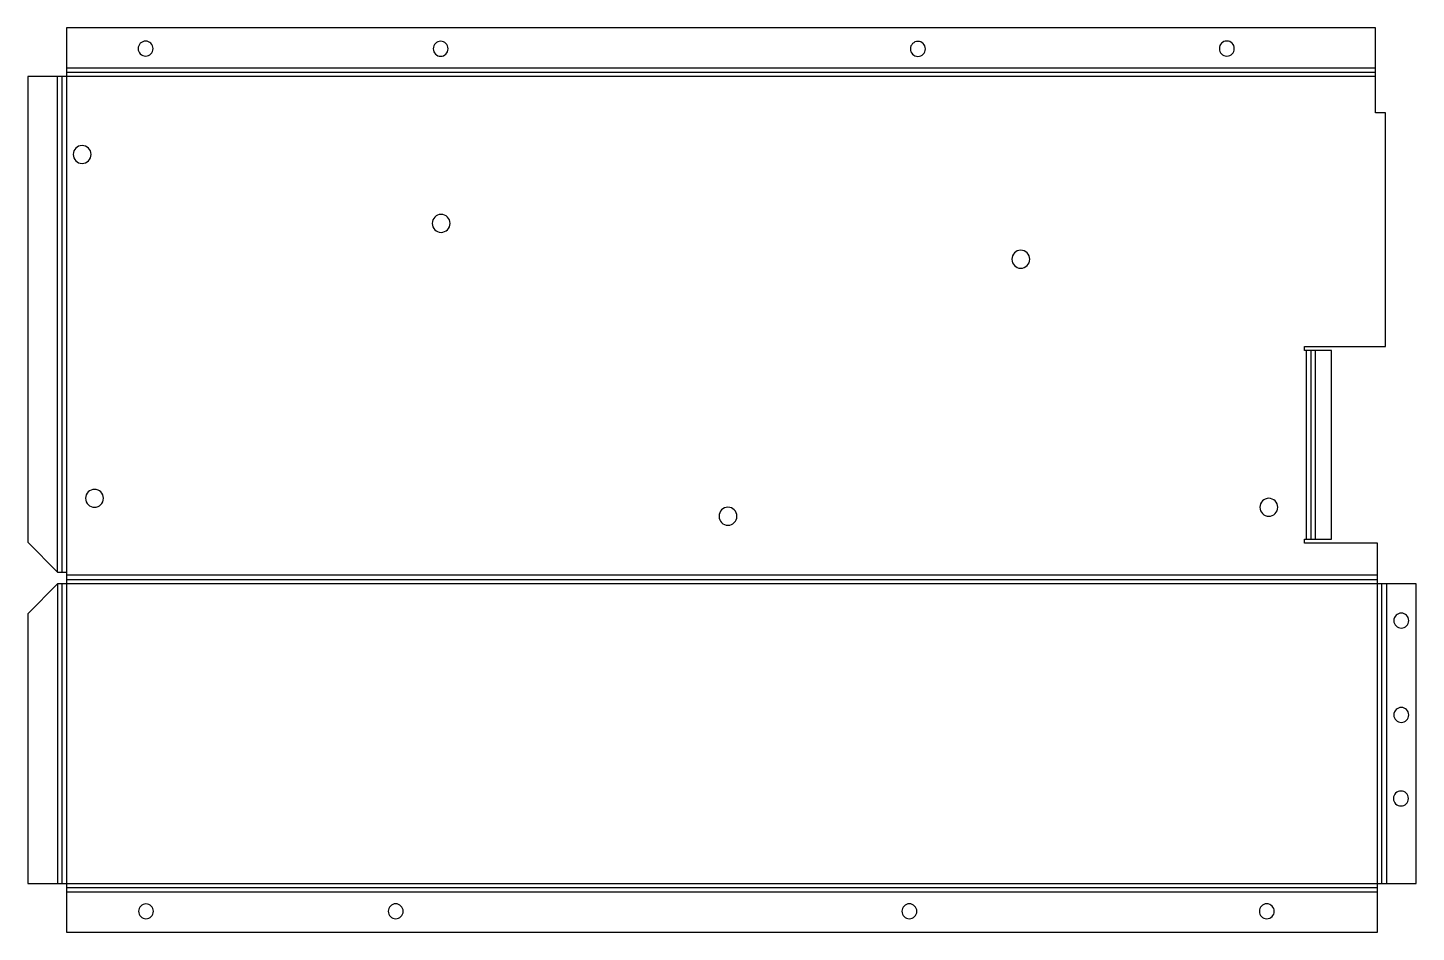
# Model space of a CAD drawing. Header units: inches. Extents: x -0.25 to 8.89, y 0 to 5.96.
import ezdxf

# ---------------------------------------------------------------- set-up
doc = ezdxf.new("R2010")
doc.units = ezdxf.units.IN

msp = doc.modelspace()

# ---------------------------------------------------------------- linework, layer by layer
at = {"layer": 'BEND'}
for p, q in [((-0.0289, 2.3717), (-0.0289, 5.6355)), ((0, 5.6644), (8.625, 5.6644)), ((8.1982, 3.8323), (8.1982, 2.5882)), ((-0.0289, 0.3217), (-0.0289, 2.2941)), ((0, 2.323), (8.6378, 2.323)), ((8.6667, 0.3217), (8.6667, 2.2941)), ((8.6378, 0.2927), (0, 0.2927))]:
    msp.add_line(p, q, dxfattribs=at)
at = {"layer": 'BEND_EXTENT'}
for p, q in [((0, 5.6933), (8.625, 5.6933)), ((-0.0579, 2.3717), (-0.0579, 5.6355)), ((8.625, 5.6355), (0, 5.6355)), ((0, 5.6355), (0, 2.3717)), ((8.1693, 2.5882), (8.1693, 3.8323)), ((8.2272, 3.8323), (8.2272, 2.5882)), ((-0.0579, 2.2941), (-0.0579, 0.3217)), ((8.6378, 2.352), (0, 2.352)), ((8.6957, 2.2941), (8.6957, 0.3217)), ((8.6378, 0.2638), (0, 0.2638))]:
    msp.add_line(p, q, dxfattribs=at)
msp.add_lwpolyline([(8.6378, 0.3217), (8.6378, 2.2941), (0, 2.2941), (0, 0.3217)], close=True, dxfattribs=at)
at = {"layer": 'INTERIOR_PROFILES', "extrusion": (0, 0, -1)}
for centre, radius in [((-0.5216, 5.82), 0.0492), ((-2.4655, 5.8187), 0.0492), ((-5.6093, 5.8181), 0.0492), ((-7.6448, 5.8204), 0.0492), ((-0.1034, 5.1227), 0.0591), ((-2.4685, 4.6689), 0.0591), ((-6.2874, 4.4327), 0.0591), ((-0.185, 2.8579), 0.0591), ((-7.9213, 2.7988), 0.0591), ((-4.3583, 2.7398), 0.0591), ((-8.7941, 2.0527), 0.0492), ((-8.7941, 1.4315), 0.0492), ((-8.7917, 0.8808), 0.0492), ((-0.5241, 0.1376), 0.0492), ((-2.1693, 0.1378), 0.0492), ((-5.5534, 0.1378), 0.0492), ((-7.9081, 0.1379), 0.0492)]:
    msp.add_circle(centre, radius, dxfattribs=at)
at = {"layer": 'OUTER_PROFILES'}
msp.add_lwpolyline([(0, 0), (8.6378, 0), (8.6378, 0.3217), (8.8925, 0.3217), (8.8925, 2.2941), (8.6378, 2.2941), (8.6378, 2.5626), (8.1565, 2.5626), (8.1565, 2.5882), (8.3335, 2.5882), (8.3335, 3.8323), (8.1565, 3.8323), (8.1565, 3.8579), (8.689, 3.8579), (8.689, 5.3973), (8.625, 5.3973), (8.625, 5.6355), (8.625, 5.6933), (8.625, 5.9571), (0, 5.9571), (0, 5.6355), (-0.2547, 5.6355), (-0.2547, 2.5685), (-0.0579, 2.3717), (0, 2.3717), (0, 2.2941), (-0.0579, 2.2941), (-0.2547, 2.0973), (-0.2547, 0.3217), (0, 0.3217)], close=True, dxfattribs=at)

doc.saveas('drawing.dxf')
